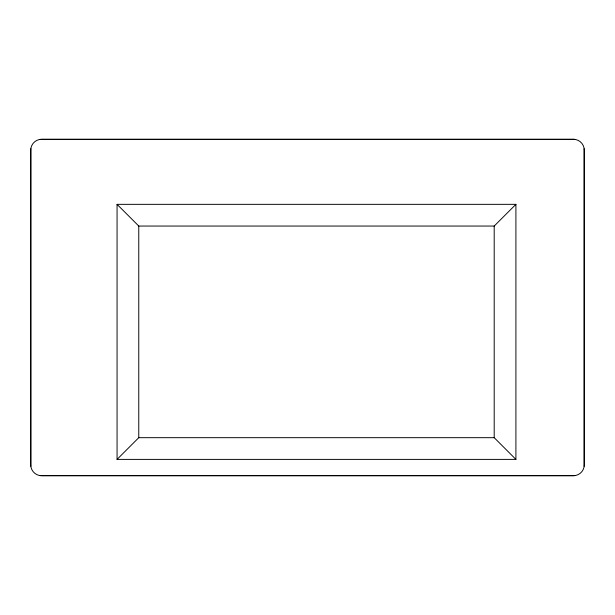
<?xml version="1.0" encoding="UTF-8"?>
<svg xmlns="http://www.w3.org/2000/svg" width="615" height="615" viewBox="0 0 615 615"><rect width="100%" height="100%" fill="white"/><g stroke="black" fill="none" stroke-linecap="round" stroke-linejoin="round"><path stroke-width="0.92" d="M117.065 459.39L138.767 437.68L494.199 437.68L515.908 459.39L515.908 204.341L117.065 204.341L117.065 459.39L515.908 459.39M117.065 204.341L138.767 226.051L494.199 226.051L515.908 204.341M40.183 139.374L574.817 139.374M40.183 475.626L574.817 475.626M584.158 148.715L584.158 466.285M494.199 226.051L494.199 437.68M138.767 226.051L138.767 437.68M30.842 148.715L30.842 466.285M573.395 139.282L41.605 139.282A10.855 10.855 0 0 0 30.75 150.129L30.75 464.871A10.855 10.855 0 0 0 41.605 475.718L573.395 475.718A10.855 10.855 0 0 0 584.25 464.871L584.25 150.129A10.855 10.855 0 0 0 573.395 139.282"/></g></svg>
